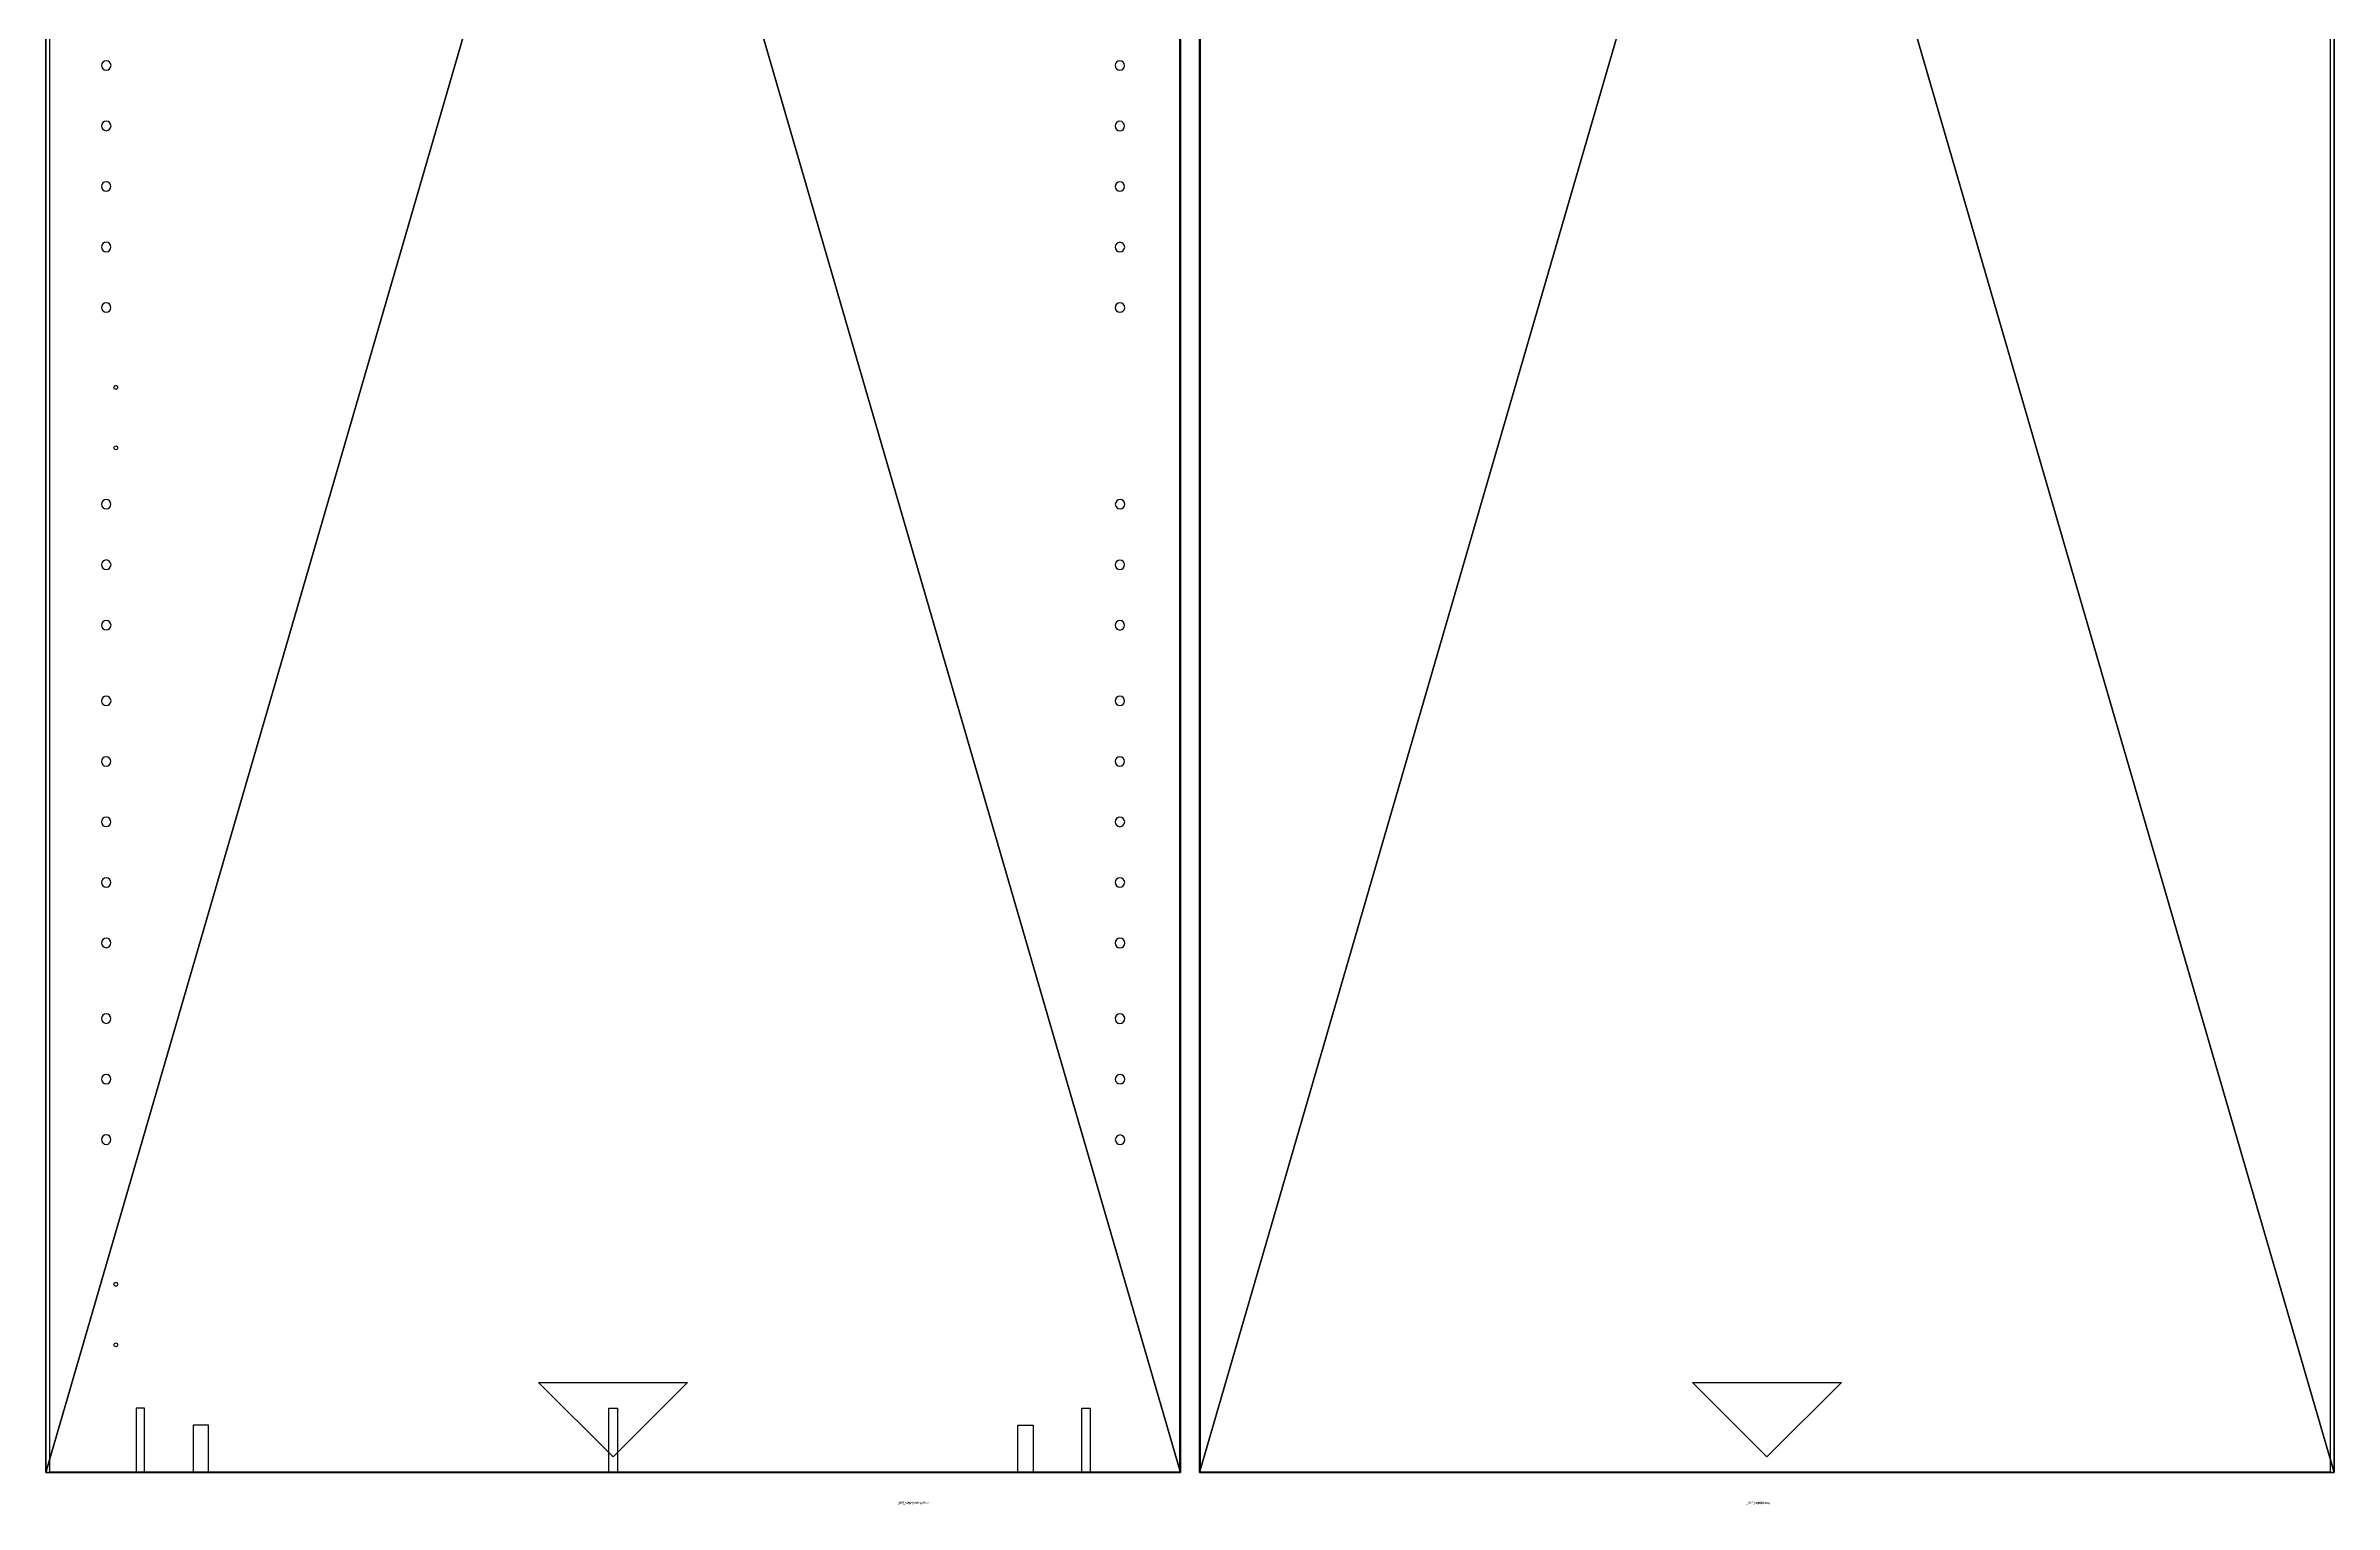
# Model space of a CAD drawing. Header units: millimetres. Extents: x -45532 to 18, y -11338 to 4436.
# Drawn here: x -39614 to -38404, y -17 to 754 of the extents above; entities that cross this region are included whole.
import ezdxf

# ---------------------------------------------------------------- set-up
doc = ezdxf.new("R2010")
doc.units = ezdxf.units.MM
doc.header["$LTSCALE"] = 25.4
doc.layers.get('0').update_dxf_attribs({"true_color": 0xffffff})
for name, color, linetype, true_color in [('-', 216, 'Continuous', 0x770077), ('ABF_cuttingLines', 134, 'Continuous', 0x009987), ('ABF_D5.0_DEPTH8', 252, 'Continuous', 0x777799), ('ABF_edgeBanding', 252, 'Continuous', 0x777799), ('ABF_Label', 190, 'Continuous', 0x9900ff), ('DEPTH3.0-ARTICLE46331', 134, 'Continuous', 0x009987), ('DSIDE-4.5', 190, 'Continuous', 0x9900ff), ('DSIDE-8', 22, 'Continuous', 0xcc4400), ('Dside4.5', 134, 'Continuous', 0x009987)]:
    doc.layers.add(name, color=color, linetype=linetype, true_color=true_color)

# ---------------------------------------------------------------- blocks, each defined once
blk = doc.blocks.new('Group1181#1')
blk = doc.blocks.new('Group1830#1')
at = {"layer": 'ABF_cuttingLines', "color": 0}
blk.add_polyline3d([(-288.8, 2080.1, 0), (-288.8, 16.9, 0), (308.8, 16.9, 0), (308.8, 2080.1, 0), (-288.8, 2080.1, 0)], close=True, dxfattribs=at)
blk = doc.blocks.new('Group1831#1')
at = {"layer": 'ABF_edgeBanding', "color": 0}
blk.add_polyline3d([(10.8, 24.8, 0), (-28.5, 64.1, 0), (50.2, 64.1, 0), (10.8, 24.8, 0)], close=True, dxfattribs=at)
blk = doc.blocks.new('___#54')
at = {"color": 0}
for p, q in [((-289.2, 16.5, 18), (-289.2, 2080.5, 18)), ((-289.2, 16.5), (-289.2, 2080.5)), ((-289.2, 16.5, 18), (-289.2, 2080.5, 18)), ((-289.2, 16.5), (-289.2, 2080.5)), ((310.8, 2080.5, 18), (310.8, 16.5, 18)), ((310.8, 2080.5), (310.8, 16.5)), ((310.8, 2080.5, 18), (310.8, 16.5, 18)), ((310.8, 2080.5), (310.8, 16.5)), ((310.8, 16.5, 18), (-289.2, 16.5, 18)), ((310.8, 16.5), (-289.2, 16.5)), ((310.8, 16.5, 18), (-289.2, 16.5, 18)), ((-289.2, 16.5, 18), (-289.2, 16.5)), ((310.8, 16.5), (-289.2, 16.5)), ((-289.2, 16.5, 18), (-289.2, 16.5)), ((310.8, 16.5, 18), (310.8, 16.5)), ((310.8, 16.5, 18), (310.8, 16.5))]:
    blk.add_line(p, q, dxfattribs=at)
at = {"layer": 'ABF_cuttingLines', "color": 0}
ref = blk.add_blockref('Group1830#1', (0, 0, 18), dxfattribs=at)
ref.add_attrib('Skp_GroupInstanceName', '_ABF_cuttingLines', (0, 0), dxfattribs={"layer": '0', "height": 1})
at = {"layer": 'ABF_edgeBanding', "color": 0}
ref = blk.add_blockref('Group1831#1', (0, 0, 18), dxfattribs=at)
ref.add_attrib('Skp_GroupInstanceName', '_ABF_edgeBanding', (0, 0), dxfattribs={"layer": '0', "height": 1})
at = {"layer": 'ABF_Label', "color": 0}
ref = blk.add_blockref('Group1181#1', (10.8, 1048.5, 18), dxfattribs=dict(at, xscale=1.574803149606299, yscale=1.574803149606299, rotation=90))
ref.add_attrib('Skp_GroupInstanceName', '_ABF_Label', (0, 0), dxfattribs={"layer": '0', "height": 1})
at = {"color": 7, "true_color": 0xffffff}
mesh = blk.add_polyface(dxfattribs=at)
corners = [(310.8, 16.5, 18), (-289.2, 2080.5, 18), (-289.2, 16.5, 18), (310.8, 2080.5, 18)]
mesh.append_faces([[corners[k] for k in face] for face in [(0, 1, 2), (1, 0, 3)]], dxfattribs={"vtx0": -1, "color": 7})
at = {"color": 253, "true_color": 0xc1b5a5}
mesh = blk.add_polyface(dxfattribs=at)
corners = [(310.8, 2080.5), (-289.2, 16.5), (-289.2, 2080.5), (310.8, 16.5)]
mesh.append_faces([[corners[k] for k in face] for face in [(0, 1, 2), (1, 0, 3)]], dxfattribs={"vtx0": -1, "color": 253})
at = {"color": 0}
mesh = blk.add_polyface(dxfattribs=at)
corners = [(-289.2, 2080.5, 18), (-289.2, 16.5), (-289.2, 16.5, 18), (-289.2, 2080.5)]
mesh.append_faces([[corners[k] for k in face] for face in [(0, 1, 2), (1, 0, 3)]], dxfattribs={"vtx0": -1, "color": 0})
mesh = blk.add_polyface(dxfattribs=at)
corners = [(310.8, 16.5), (310.8, 2080.5, 18), (310.8, 16.5, 18), (310.8, 2080.5)]
mesh.append_faces([[corners[k] for k in face] for face in [(0, 1, 2), (1, 0, 3)]], dxfattribs={"vtx0": -1, "color": 0})
mesh = blk.add_polyface(dxfattribs=at)
corners = [(310.8, 16.5, 18), (-289.2, 16.5), (310.8, 16.5), (-289.2, 16.5, 18)]
mesh.append_faces([[corners[k] for k in face] for face in [(0, 1, 2), (1, 0, 3)]], dxfattribs={"vtx0": -1, "color": 0})
blk = doc.blocks.new('Group510#1')
blk = doc.blocks.new('Group511#1')
blk = doc.blocks.new('Group514#1')
blk = doc.blocks.new('Group515#1')
blk = doc.blocks.new('Group518#1')
at = {"layer": 'DSIDE-4.5', "color": 0, "extrusion": (1.50398e-16, -1, -5.39341e-16)}
blk.add_circle((0, -9), 2.25, dxfattribs=at)
at = {"layer": 'DSIDE-8', "color": 0, "extrusion": (1.50398e-16, -1, -5.39341e-16)}
blk.add_circle((-32, -9), 4, dxfattribs=at)
blk = doc.blocks.new('Group519#1')
at = {"layer": 'DSIDE-4.5', "color": 0}
blk.add_polyline3d([(-2.25, 0, 0), (-2.25, -34, 0), (2.25, -34, 0), (2.25, 0, 0), (-2.25, 0, 0)], close=True, dxfattribs=at)
at = {"layer": 'DSIDE-8', "color": 0}
blk.add_polyline3d([(-36, 0, 0), (-36, -25, 0), (-28, -25, 0), (-28, 0, 0), (-36, 0, 0)], close=True, dxfattribs=at)
blk = doc.blocks.new('Group522#1')
at = {"layer": 'DSIDE-4.5', "color": 0, "extrusion": (1.50398e-16, -1, -5.39341e-16)}
blk.add_circle((0, -9), 2.25, dxfattribs=at)
at = {"layer": 'DSIDE-8', "color": 0, "extrusion": (1.50398e-16, -1, -5.39341e-16)}
blk.add_circle((32, -9), 4, dxfattribs=at)
blk = doc.blocks.new('Group523#1')
at = {"layer": 'DSIDE-4.5', "color": 0}
blk.add_polyline3d([(2.25, 0, 0), (2.25, -34, 0), (-2.25, -34, 0), (-2.25, 0, 0), (2.25, 0, 0)], close=True, dxfattribs=at)
at = {"layer": 'DSIDE-8', "color": 0}
blk.add_polyline3d([(36, 0, 0), (36, -25, 0), (28, -25, 0), (28, 0, 0), (36, 0, 0)], close=True, dxfattribs=at)
blk = doc.blocks.new('Group563#1')
blk = doc.blocks.new('Group567#1')
blk = doc.blocks.new('Group574#1')
blk = doc.blocks.new('Group581#1')
blk = doc.blocks.new('Group583#1')
blk = doc.blocks.new('Group585#1')
blk = doc.blocks.new('Group587#1')
at = {"layer": 'DEPTH3.0-ARTICLE46331', "color": 0}
for centre in [(-37, 16), (-37, -16)]:
    blk.add_circle(centre, 1, dxfattribs=at)
blk = doc.blocks.new('Group589#1')
at = {"layer": 'DEPTH3.0-ARTICLE46331', "color": 0}
for centre in [(-37, 16), (-37, -16)]:
    blk.add_circle(centre, 1, dxfattribs=at)
blk = doc.blocks.new('Group411#1')
blk = doc.blocks.new('Group412#1')
blk = doc.blocks.new('Group414#1')
at = {"layer": 'Dside4.5', "color": 0, "extrusion": (0, 1, 0)}
blk.add_circle((0, -9), 2.25, dxfattribs=at)
blk = doc.blocks.new('Group415#1')
at = {"layer": 'Dside4.5', "color": 0}
blk.add_polyline3d([(2.25, 0, 0), (2.25, -34, 0), (-2.25, -34, 0), (-2.25, 0, 0), (2.25, 0, 0)], close=True, dxfattribs=at)
blk = doc.blocks.new('Group#587')
blk = doc.blocks.new('Group#588')
blk = doc.blocks.new('Group#602')
at = {"layer": 'ABF_D5.0_DEPTH8', "color": 0, "extrusion": (1, 1.48988e-08, 2.29886e-14)}
blk.add_circle((2.5, 2.5, 0), 2.5, dxfattribs=at)
blk = doc.blocks.new('Group#603')
at = {"layer": 'ABF_D5.0_DEPTH8', "color": 0, "extrusion": (1, 1.48988e-08, 2.29886e-14)}
blk.add_circle((2.5, 2.5, 0), 2.5, dxfattribs=at)
blk = doc.blocks.new('Group#604')
at = {"layer": 'ABF_D5.0_DEPTH8', "color": 0, "extrusion": (1, 1.48988e-08, 2.29886e-14)}
blk.add_circle((2.5, 2.5, 0), 2.5, dxfattribs=at)
blk = doc.blocks.new('Group#605')
at = {"layer": 'ABF_D5.0_DEPTH8', "color": 0, "extrusion": (1, 1.48988e-08, 2.29886e-14)}
blk.add_circle((2.5, 2.5, 0), 2.5, dxfattribs=at)
blk = doc.blocks.new('Group#606')
at = {"layer": 'ABF_D5.0_DEPTH8', "color": 0, "extrusion": (1, 1.48988e-08, 2.29886e-14)}
blk.add_circle((2.5, 2.5, 0), 2.5, dxfattribs=at)
blk = doc.blocks.new('Group#607')
at = {"layer": 'ABF_D5.0_DEPTH8', "color": 0, "extrusion": (1, 1.48988e-08, 2.29886e-14)}
blk.add_circle((2.5, 2.5, 0), 2.5, dxfattribs=at)
blk = doc.blocks.new('Group#58')
at = {"layer": 'ABF_D5.0_DEPTH8', "color": 0, "extrusion": (1, 1.48988e-08, 2.29886e-14)}
blk.add_circle((2.5, 2.5, 0), 2.5, dxfattribs=at)
blk = doc.blocks.new('Group#59')
at = {"layer": 'ABF_D5.0_DEPTH8', "color": 0, "extrusion": (1, 1.48988e-08, 2.29886e-14)}
blk.add_circle((2.5, 2.5, 0), 2.5, dxfattribs=at)
blk = doc.blocks.new('Group#61')
at = {"layer": 'ABF_D5.0_DEPTH8', "color": 0, "extrusion": (1, 1.48988e-08, 2.29886e-14)}
blk.add_circle((2.5, 2.5, 0), 2.5, dxfattribs=at)
blk = doc.blocks.new('Group#62')
at = {"layer": 'ABF_D5.0_DEPTH8', "color": 0, "extrusion": (1, 1.48988e-08, 2.29886e-14)}
blk.add_circle((2.5, 2.5, 0), 2.5, dxfattribs=at)
blk = doc.blocks.new('Group#63')
at = {"layer": 'ABF_D5.0_DEPTH8', "color": 0, "extrusion": (1, 1.48988e-08, 2.29886e-14)}
blk.add_circle((2.5, 2.5, 0), 2.5, dxfattribs=at)
blk = doc.blocks.new('Group#64')
at = {"layer": 'ABF_D5.0_DEPTH8', "color": 0, "extrusion": (1, 1.48988e-08, 2.29886e-14)}
blk.add_circle((2.5, 2.5, 0), 2.5, dxfattribs=at)
blk = doc.blocks.new('Group#238')
at = {"layer": 'ABF_D5.0_DEPTH8', "color": 0, "extrusion": (1, 1.48988e-08, 2.29886e-14)}
blk.add_circle((2.5, 2.5, 0), 2.5, dxfattribs=at)
blk = doc.blocks.new('Group#239')
at = {"layer": 'ABF_D5.0_DEPTH8', "color": 0, "extrusion": (1, 1.48988e-08, 2.29886e-14)}
blk.add_circle((2.5, 2.5, 0), 2.5, dxfattribs=at)
blk = doc.blocks.new('Group#240')
at = {"layer": 'ABF_D5.0_DEPTH8', "color": 0, "extrusion": (1, 1.48988e-08, 2.29886e-14)}
blk.add_circle((2.5, 2.5, 0), 2.5, dxfattribs=at)
blk = doc.blocks.new('Group#241')
at = {"layer": 'ABF_D5.0_DEPTH8', "color": 0, "extrusion": (1, 1.48988e-08, 2.29886e-14)}
blk.add_circle((2.5, 2.5, 0), 2.5, dxfattribs=at)
blk = doc.blocks.new('Group#242')
at = {"layer": 'ABF_D5.0_DEPTH8', "color": 0, "extrusion": (1, 1.48988e-08, 2.29886e-14)}
blk.add_circle((2.5, 2.5, 0), 2.5, dxfattribs=at)
blk = doc.blocks.new('Group#243')
at = {"layer": 'ABF_D5.0_DEPTH8', "color": 0, "extrusion": (1, 1.48988e-08, 2.29886e-14)}
blk.add_circle((2.5, 2.5, 0), 2.5, dxfattribs=at)
blk = doc.blocks.new('Group#244')
at = {"layer": 'ABF_D5.0_DEPTH8', "color": 0, "extrusion": (1, 1.48988e-08, 2.29886e-14)}
blk.add_circle((2.5, 2.5, 0), 2.5, dxfattribs=at)
blk = doc.blocks.new('Group#245')
at = {"layer": 'ABF_D5.0_DEPTH8', "color": 0, "extrusion": (1, 1.48988e-08, 2.29886e-14)}
blk.add_circle((2.5, 2.5, 0), 2.5, dxfattribs=at)
blk = doc.blocks.new('Group#246')
at = {"layer": 'ABF_D5.0_DEPTH8', "color": 0, "extrusion": (1, 1.48988e-08, 2.29886e-14)}
blk.add_circle((2.5, 2.5, 0), 2.5, dxfattribs=at)
blk = doc.blocks.new('Group#247')
at = {"layer": 'ABF_D5.0_DEPTH8', "color": 0, "extrusion": (1, 1.48988e-08, 2.29886e-14)}
blk.add_circle((2.5, 2.5, 0), 2.5, dxfattribs=at)
blk = doc.blocks.new('Group#339')
at = {"layer": 'ABF_D5.0_DEPTH8', "color": 0, "extrusion": (1, 1.48988e-08, 2.29886e-14)}
blk.add_circle((2.5, 2.5, 0), 2.5, dxfattribs=at)
blk = doc.blocks.new('Group#367')
at = {"layer": 'ABF_D5.0_DEPTH8', "color": 0, "extrusion": (1, 1.48988e-08, 2.29886e-14)}
blk.add_circle((2.5, 2.5, 0), 2.5, dxfattribs=at)
blk = doc.blocks.new('Group#390')
at = {"layer": 'ABF_D5.0_DEPTH8', "color": 0, "extrusion": (1, 1.48988e-08, 2.29886e-14)}
blk.add_circle((2.5, 2.5, 0), 2.5, dxfattribs=at)
blk = doc.blocks.new('Group#393')
at = {"layer": 'ABF_D5.0_DEPTH8', "color": 0, "extrusion": (1, 1.48988e-08, 2.29886e-14)}
blk.add_circle((2.5, 2.5, 0), 2.5, dxfattribs=at)
blk = doc.blocks.new('Group#395')
at = {"layer": 'ABF_D5.0_DEPTH8', "color": 0, "extrusion": (1, 1.48988e-08, 2.29886e-14)}
blk.add_circle((2.5, 2.5, 0), 2.5, dxfattribs=at)
blk = doc.blocks.new('Group#396')
at = {"layer": 'ABF_D5.0_DEPTH8', "color": 0, "extrusion": (1, 1.48988e-08, 2.29886e-14)}
blk.add_circle((2.5, 2.5, 0), 2.5, dxfattribs=at)
blk = doc.blocks.new('Group#398')
at = {"layer": 'ABF_D5.0_DEPTH8', "color": 0, "extrusion": (1, 1.48988e-08, 2.29886e-14)}
blk.add_circle((2.5, 2.5, 0), 2.5, dxfattribs=at)
blk = doc.blocks.new('Group#399')
at = {"layer": 'ABF_D5.0_DEPTH8', "color": 0, "extrusion": (1, 1.48988e-08, 2.29886e-14)}
blk.add_circle((2.5, 2.5, 0), 2.5, dxfattribs=at)
blk = doc.blocks.new('Group#400')
at = {"layer": 'ABF_D5.0_DEPTH8', "color": 0, "extrusion": (1, 1.48988e-08, 2.29886e-14)}
blk.add_circle((2.5, 2.5, 0), 2.5, dxfattribs=at)
blk = doc.blocks.new('Group#403')
at = {"layer": 'ABF_D5.0_DEPTH8', "color": 0, "extrusion": (1, 1.48988e-08, 2.29886e-14)}
blk.add_circle((2.5, 2.5, 0), 2.5, dxfattribs=at)
blk = doc.blocks.new('Group1163#1')
blk = doc.blocks.new('Group1832#1')
at = {"layer": 'ABF_cuttingLines', "color": 0}
blk.add_polyline3d([(-448.5, 2080.5, 0), (-448.5, 16.9, 0), (149.1, 16.9, 0), (149.1, 2080.5, 0), (-448.5, 2080.5, 0)], close=True, dxfattribs=at)
blk = doc.blocks.new('Group1833#1')
at = {"layer": 'ABF_edgeBanding', "color": 0}
blk.add_polyline3d([(-150.5, 24.8, 0), (-189.9, 64.1, 0), (-111.2, 64.1, 0), (-150.5, 24.8, 0)], close=True, dxfattribs=at)
blk = doc.blocks.new('___#55')
at = {"color": 0}
for p, q in [((-450.5, 2080.5), (-450.5, 16.5)), ((-450.5, 2080.5, 18), (-450.5, 16.5, 18)), ((-450.5, 2080.5), (-450.5, 16.5)), ((-450.5, 2080.5, 18), (-450.5, 16.5, 18)), ((149.5, 16.5), (149.5, 2080.5)), ((149.5, 16.5, 18), (149.5, 2080.5, 18)), ((149.5, 16.5), (149.5, 2080.5)), ((149.5, 16.5, 18), (149.5, 2080.5, 18)), ((-450.5, 16.5), (149.5, 16.5)), ((-450.5, 16.5, 18), (149.5, 16.5, 18)), ((-450.5, 16.5), (-450.5, 16.5, 18)), ((-450.5, 16.5), (149.5, 16.5)), ((-450.5, 16.5, 18), (149.5, 16.5, 18)), ((-450.5, 16.5), (-450.5, 16.5, 18)), ((149.5, 16.5), (149.5, 16.5, 18)), ((149.5, 16.5), (149.5, 16.5, 18))]:
    blk.add_line(p, q, dxfattribs=at)
at = {"layer": '-', "color": 0, "extrusion": (0, 1, -3.49763e-16)}
ref = blk.add_blockref('Group#587', (151.5, 18, 1686.8), dxfattribs=dict(at, rotation=90))
ref.add_attrib('Skp_GroupInstanceName', 'ABF_Hole', (0, 0), dxfattribs={"layer": '0', "height": 1})
ref = blk.add_blockref('Group#588', (151.5, 18, 1654.8), dxfattribs=dict(at, rotation=90))
ref.add_attrib('Skp_GroupInstanceName', 'ABF_Hole', (0, 0), dxfattribs={"layer": '0', "height": 1})
at = {"layer": '-', "color": 0, "extrusion": (-0.009842, 0.999952, 9.26182e-13)}
ref = blk.add_blockref('Group#396', (408.5, 18, 762.1), dxfattribs=dict(at, rotation=269.9999991284582))
ref.add_attrib('Skp_GroupInstanceName', 'ABF_Hole', (0, 0), dxfattribs={"layer": '0', "height": 1})
ref = blk.add_blockref('Group#395', (-127.4, 18, 756.8), dxfattribs=dict(at, rotation=269.9999991284582))
ref.add_attrib('Skp_GroupInstanceName', 'ABF_Hole', (0, 0), dxfattribs={"layer": '0', "height": 1})
ref = blk.add_blockref('Group#390', (408.8, 18, 730.1), dxfattribs=dict(at, rotation=269.9999991284582))
ref.add_attrib('Skp_GroupInstanceName', 'ABF_Hole', (0, 0), dxfattribs={"layer": '0', "height": 1})
ref = blk.add_blockref('Group#393', (-127.1, 18, 724.8), dxfattribs=dict(at, rotation=269.9999991284582))
ref.add_attrib('Skp_GroupInstanceName', 'ABF_Hole', (0, 0), dxfattribs={"layer": '0', "height": 1})
ref = blk.add_blockref('Group#339', (409.2, 18, 698.1), dxfattribs=dict(at, rotation=269.9999991284582))
ref.add_attrib('Skp_GroupInstanceName', 'ABF_Hole', (0, 0), dxfattribs={"layer": '0', "height": 1})
ref = blk.add_blockref('Group#367', (-126.8, 18, 692.8), dxfattribs=dict(at, rotation=269.9999991284582))
ref.add_attrib('Skp_GroupInstanceName', 'ABF_Hole', (0, 0), dxfattribs={"layer": '0', "height": 1})
ref = blk.add_blockref('Group#398', (409.5, 18, 666.1), dxfattribs=dict(at, rotation=269.9999991284582))
ref.add_attrib('Skp_GroupInstanceName', 'ABF_Hole', (0, 0), dxfattribs={"layer": '0', "height": 1})
ref = blk.add_blockref('Group#403', (-126.5, 18, 660.8), dxfattribs=dict(at, rotation=269.9999991284582))
ref.add_attrib('Skp_GroupInstanceName', 'ABF_Hole', (0, 0), dxfattribs={"layer": '0', "height": 1})
ref = blk.add_blockref('Group#399', (409.8, 18, 634.1), dxfattribs=dict(at, rotation=269.9999991284582))
ref.add_attrib('Skp_GroupInstanceName', 'ABF_Hole', (0, 0), dxfattribs={"layer": '0', "height": 1})
ref = blk.add_blockref('Group#400', (-126.2, 18, 628.8), dxfattribs=dict(at, rotation=269.9999991284582))
ref.add_attrib('Skp_GroupInstanceName', 'ABF_Hole', (0, 0), dxfattribs={"layer": '0', "height": 1})
ref = blk.add_blockref('Group#58', (410.8, 18, 530.1), dxfattribs=dict(at, rotation=269.9999991284582))
ref.add_attrib('Skp_GroupInstanceName', 'ABF_Hole', (0, 0), dxfattribs={"layer": '0', "height": 1})
ref = blk.add_blockref('Group#59', (-125.2, 18, 524.8), dxfattribs=dict(at, rotation=269.9999991284582))
ref.add_attrib('Skp_GroupInstanceName', 'ABF_Hole', (0, 0), dxfattribs={"layer": '0', "height": 1})
ref = blk.add_blockref('Group#61', (411.1, 18, 498.1), dxfattribs=dict(at, rotation=269.9999991284582))
ref.add_attrib('Skp_GroupInstanceName', 'ABF_Hole', (0, 0), dxfattribs={"layer": '0', "height": 1})
ref = blk.add_blockref('Group#64', (-124.8, 18, 492.8), dxfattribs=dict(at, rotation=269.9999991284582))
ref.add_attrib('Skp_GroupInstanceName', 'ABF_Hole', (0, 0), dxfattribs={"layer": '0', "height": 1})
ref = blk.add_blockref('Group#62', (411.4, 18, 466.1), dxfattribs=dict(at, rotation=269.9999991284582))
ref.add_attrib('Skp_GroupInstanceName', 'ABF_Hole', (0, 0), dxfattribs={"layer": '0', "height": 1})
ref = blk.add_blockref('Group#63', (-124.5, 18, 460.8), dxfattribs=dict(at, rotation=269.9999991284582))
ref.add_attrib('Skp_GroupInstanceName', 'ABF_Hole', (0, 0), dxfattribs={"layer": '0', "height": 1})
ref = blk.add_blockref('Group#243', (411.8, 18, 426.1), dxfattribs=dict(at, rotation=269.9999991284582))
ref.add_attrib('Skp_GroupInstanceName', 'ABF_Hole', (0, 0), dxfattribs={"layer": '0', "height": 1})
ref = blk.add_blockref('Group#242', (-124.1, 18, 420.8), dxfattribs=dict(at, rotation=269.9999991284582))
ref.add_attrib('Skp_GroupInstanceName', 'ABF_Hole', (0, 0), dxfattribs={"layer": '0', "height": 1})
ref = blk.add_blockref('Group#240', (412.2, 18, 394.1), dxfattribs=dict(at, rotation=269.9999991284582))
ref.add_attrib('Skp_GroupInstanceName', 'ABF_Hole', (0, 0), dxfattribs={"layer": '0', "height": 1})
ref = blk.add_blockref('Group#241', (-123.8, 18, 388.8), dxfattribs=dict(at, rotation=269.9999991284582))
ref.add_attrib('Skp_GroupInstanceName', 'ABF_Hole', (0, 0), dxfattribs={"layer": '0', "height": 1})
ref = blk.add_blockref('Group#238', (412.5, 18, 362.1), dxfattribs=dict(at, rotation=269.9999991284582))
ref.add_attrib('Skp_GroupInstanceName', 'ABF_Hole', (0, 0), dxfattribs={"layer": '0', "height": 1})
ref = blk.add_blockref('Group#239', (-123.5, 18, 356.8), dxfattribs=dict(at, rotation=269.9999991284582))
ref.add_attrib('Skp_GroupInstanceName', 'ABF_Hole', (0, 0), dxfattribs={"layer": '0', "height": 1})
ref = blk.add_blockref('Group#244', (412.8, 18, 330.1), dxfattribs=dict(at, rotation=269.9999991284582))
ref.add_attrib('Skp_GroupInstanceName', 'ABF_Hole', (0, 0), dxfattribs={"layer": '0', "height": 1})
ref = blk.add_blockref('Group#247', (-123.2, 18, 324.8), dxfattribs=dict(at, rotation=269.9999991284582))
ref.add_attrib('Skp_GroupInstanceName', 'ABF_Hole', (0, 0), dxfattribs={"layer": '0', "height": 1})
ref = blk.add_blockref('Group#245', (413.1, 18, 298.1), dxfattribs=dict(at, rotation=269.9999991284582))
ref.add_attrib('Skp_GroupInstanceName', 'ABF_Hole', (0, 0), dxfattribs={"layer": '0', "height": 1})
ref = blk.add_blockref('Group#246', (-122.9, 18, 292.8), dxfattribs=dict(at, rotation=269.9999991284582))
ref.add_attrib('Skp_GroupInstanceName', 'ABF_Hole', (0, 0), dxfattribs={"layer": '0', "height": 1})
ref = blk.add_blockref('Group#607', (413.5, 18, 258.1), dxfattribs=dict(at, rotation=269.9999991284582))
ref.add_attrib('Skp_GroupInstanceName', 'ABF_Hole', (0, 0), dxfattribs={"layer": '0', "height": 1})
ref = blk.add_blockref('Group#606', (-122.5, 18, 252.8), dxfattribs=dict(at, rotation=269.9999991284582))
ref.add_attrib('Skp_GroupInstanceName', 'ABF_Hole', (0, 0), dxfattribs={"layer": '0', "height": 1})
ref = blk.add_blockref('Group#604', (413.8, 18, 226.1), dxfattribs=dict(at, rotation=269.9999991284582))
ref.add_attrib('Skp_GroupInstanceName', 'ABF_Hole', (0, 0), dxfattribs={"layer": '0', "height": 1})
ref = blk.add_blockref('Group#605', (-122.2, 18, 220.8), dxfattribs=dict(at, rotation=269.9999991284582))
ref.add_attrib('Skp_GroupInstanceName', 'ABF_Hole', (0, 0), dxfattribs={"layer": '0', "height": 1})
ref = blk.add_blockref('Group#602', (414.1, 18, 194.1), dxfattribs=dict(at, rotation=269.9999991284582))
ref.add_attrib('Skp_GroupInstanceName', 'ABF_Hole', (0, 0), dxfattribs={"layer": '0', "height": 1})
ref = blk.add_blockref('Group#603', (-121.9, 18, 188.8), dxfattribs=dict(at, rotation=269.9999991284582))
ref.add_attrib('Skp_GroupInstanceName', 'ABF_Hole', (0, 0), dxfattribs={"layer": '0', "height": 1})
at = {"color": 0}
ref = blk.add_blockref('Group510#1', (-400.5, 2080.5, 18), dxfattribs=dict(at, rotation=180))
ref.add_attrib('Skp_GroupInstanceName', '_ABF_sideDrill', (0, 0), dxfattribs={"height": 1})
ref = blk.add_blockref('Group511#1', (-400.5, 2080.5, 18), dxfattribs=dict(at, rotation=180))
ref.add_attrib('Skp_GroupInstanceName', '_ABF_sideDrillDepth', (0, 0), dxfattribs={"height": 1})
ref = blk.add_blockref('Group411#1', (-150.5, 2080.5, 18), dxfattribs=dict(at, rotation=180))
ref.add_attrib('Skp_GroupInstanceName', '_ABF_sideDrill', (0, 0), dxfattribs={"height": 1})
ref = blk.add_blockref('Group412#1', (-150.5, 2080.5, 18), dxfattribs=dict(at, rotation=180))
ref.add_attrib('Skp_GroupInstanceName', '_ABF_sideDrillDepth', (0, 0), dxfattribs={"height": 1})
ref = blk.add_blockref('Group514#1', (99.5, 2080.5, 18), dxfattribs=dict(at, rotation=180))
ref.add_attrib('Skp_GroupInstanceName', '_ABF_sideDrill', (0, 0), dxfattribs={"height": 1})
ref = blk.add_blockref('Group515#1', (99.5, 2080.5, 18), dxfattribs=dict(at, rotation=180))
ref.add_attrib('Skp_GroupInstanceName', '_ABF_sideDrillDepth', (0, 0), dxfattribs={"height": 1})
ref = blk.add_blockref('Group581#1', (-450.5, 1997, 18), dxfattribs=dict(at, rotation=180))
ref.add_attrib('Skp_GroupInstanceName', '_ABF_hingeMountingPlate', (0, 0), dxfattribs={"height": 1})
ref = blk.add_blockref('Group563#1', (-400.5, 1766.5, 18), dxfattribs=dict(at, rotation=180))
ref.add_attrib('Skp_GroupInstanceName', '_ABF_minifixPlasticBase', (0, 0), dxfattribs={"height": 1})
ref = blk.add_blockref('Group574#1', (-150.5, 1766.5, 18), dxfattribs=dict(at, rotation=180))
ref.add_attrib('Skp_GroupInstanceName', '_ABF_screwInside', (0, 0), dxfattribs={"height": 1})
ref = blk.add_blockref('Group567#1', (99.5, 1766.5, 18), dxfattribs=dict(at, rotation=180))
ref.add_attrib('Skp_GroupInstanceName', '_ABF_minifixPlasticBase', (0, 0), dxfattribs={"height": 1})
ref = blk.add_blockref('Group583#1', (-450.5, 1522.8, 18), dxfattribs=dict(at, rotation=180))
ref.add_attrib('Skp_GroupInstanceName', '_ABF_hingeMountingPlate', (0, 0), dxfattribs={"height": 1})
ref = blk.add_blockref('Group585#1', (-450.5, 1048.5, 18), dxfattribs=dict(at, rotation=180))
ref.add_attrib('Skp_GroupInstanceName', '_ABF_hingeMountingPlate', (0, 0), dxfattribs={"height": 1})
ref = blk.add_blockref('Group587#1', (-450.5, 574.3, 18), dxfattribs=dict(at, rotation=180))
ref.add_attrib('Skp_GroupInstanceName', '_ABF_hingeMountingPlate', (0, 0), dxfattribs={"height": 1})
ref = blk.add_blockref('Group589#1', (-450.5, 100, 18), dxfattribs=dict(at, rotation=180))
ref.add_attrib('Skp_GroupInstanceName', '_ABF_hingeMountingPlate', (0, 0), dxfattribs={"height": 1})
ref = blk.add_blockref('Group519#1', (-400.5, 16.5, 18), dxfattribs=dict(at, rotation=180))
ref.add_attrib('Skp_GroupInstanceName', '_ABF_sideDrillDepth', (0, 0), dxfattribs={"height": 1})
ref = blk.add_blockref('Group415#1', (-150.5, 16.5, 18), dxfattribs=dict(at, rotation=180))
ref.add_attrib('Skp_GroupInstanceName', '_ABF_sideDrillDepth', (0, 0), dxfattribs={"height": 1})
ref = blk.add_blockref('Group523#1', (99.5, 16.5, 18), dxfattribs=dict(at, rotation=180))
ref.add_attrib('Skp_GroupInstanceName', '_ABF_sideDrillDepth', (0, 0), dxfattribs={"height": 1})
ref = blk.add_blockref('Group518#1', (-400.5, 16.5, 18), dxfattribs=dict(at, rotation=180))
ref.add_attrib('Skp_GroupInstanceName', '_ABF_sideDrill', (0, 0), dxfattribs={"height": 1})
ref = blk.add_blockref('Group414#1', (-150.5, 16.5, 18), dxfattribs=dict(at, rotation=180))
ref.add_attrib('Skp_GroupInstanceName', '_ABF_sideDrill', (0, 0), dxfattribs={"height": 1})
ref = blk.add_blockref('Group522#1', (99.5, 16.5, 18), dxfattribs=dict(at, rotation=180))
ref.add_attrib('Skp_GroupInstanceName', '_ABF_sideDrill', (0, 0), dxfattribs={"height": 1})
at = {"layer": 'ABF_cuttingLines', "color": 0}
ref = blk.add_blockref('Group1832#1', (0, 0, 18), dxfattribs=at)
ref.add_attrib('Skp_GroupInstanceName', '_ABF_cuttingLines', (0, 0), dxfattribs={"layer": '0', "height": 1})
at = {"layer": 'ABF_edgeBanding', "color": 0}
ref = blk.add_blockref('Group1833#1', (0, 0, 18), dxfattribs=at)
ref.add_attrib('Skp_GroupInstanceName', '_ABF_edgeBanding', (0, 0), dxfattribs={"layer": '0', "height": 1})
at = {"layer": 'ABF_Label', "color": 0}
ref = blk.add_blockref('Group1163#1', (-150.5, 1048.5, 18), dxfattribs=dict(at, xscale=1.574803149606299, yscale=1.574803149606299, rotation=90))
ref.add_attrib('Skp_GroupInstanceName', '_ABF_Label', (0, 0), dxfattribs={"layer": '0', "height": 1})
at = {"color": 0}
mesh = blk.add_polyface(dxfattribs=at)
corners = [(149.5, 2080.5), (-450.5, 16.5), (-450.5, 2080.5), (149.5, 16.5)]
mesh.append_faces([[corners[k] for k in face] for face in [(0, 1, 2), (1, 0, 3)]], dxfattribs={"vtx0": -1, "color": 0})
at = {"color": 7, "true_color": 0xffffff}
mesh = blk.add_polyface(dxfattribs=at)
corners = [(149.5, 16.5, 18), (-450.5, 2080.5, 18), (-450.5, 16.5, 18), (149.5, 2080.5, 18)]
mesh.append_faces([[corners[k] for k in face] for face in [(0, 1, 2), (1, 0, 3)]], dxfattribs={"vtx0": -1, "color": 7})
at = {"color": 0}
mesh = blk.add_polyface(dxfattribs=at)
corners = [(-450.5, 16.5, 18), (-450.5, 2080.5), (-450.5, 16.5), (-450.5, 2080.5, 18)]
mesh.append_faces([[corners[k] for k in face] for face in [(0, 1, 2), (1, 0, 3)]], dxfattribs={"vtx0": -1, "color": 0})
mesh = blk.add_polyface(dxfattribs=at)
corners = [(149.5, 2080.5), (149.5, 16.5, 18), (149.5, 16.5), (149.5, 2080.5, 18)]
mesh.append_faces([[corners[k] for k in face] for face in [(0, 1, 2), (1, 0, 3)]], dxfattribs={"vtx0": -1, "color": 0})
mesh = blk.add_polyface(dxfattribs=at)
corners = [(149.5, 16.5, 18), (-450.5, 16.5), (149.5, 16.5), (-450.5, 16.5, 18)]
mesh.append_faces([[corners[k] for k in face] for face in [(0, 1, 2), (1, 0, 3)]], dxfattribs={"vtx0": -1, "color": 0})
blk = doc.blocks.new('_48501___EGGER_W_1000_ST9___2800207018__THICKNESS_18')
at = {"color": 0}
for name, p in [('___#55', (-39163.5, -16.5)), ('___#54', (-38714.8, -16.5))]:
    blk.add_blockref(name, p, dxfattribs=at)

msp = doc.modelspace()

# ---------------------------------------------------------------- block references
at = {"color": 0}
msp.add_blockref('_48501___EGGER_W_1000_ST9___2800207018__THICKNESS_18', (0, 0), dxfattribs=at)

doc.saveas('drawing.dxf')
